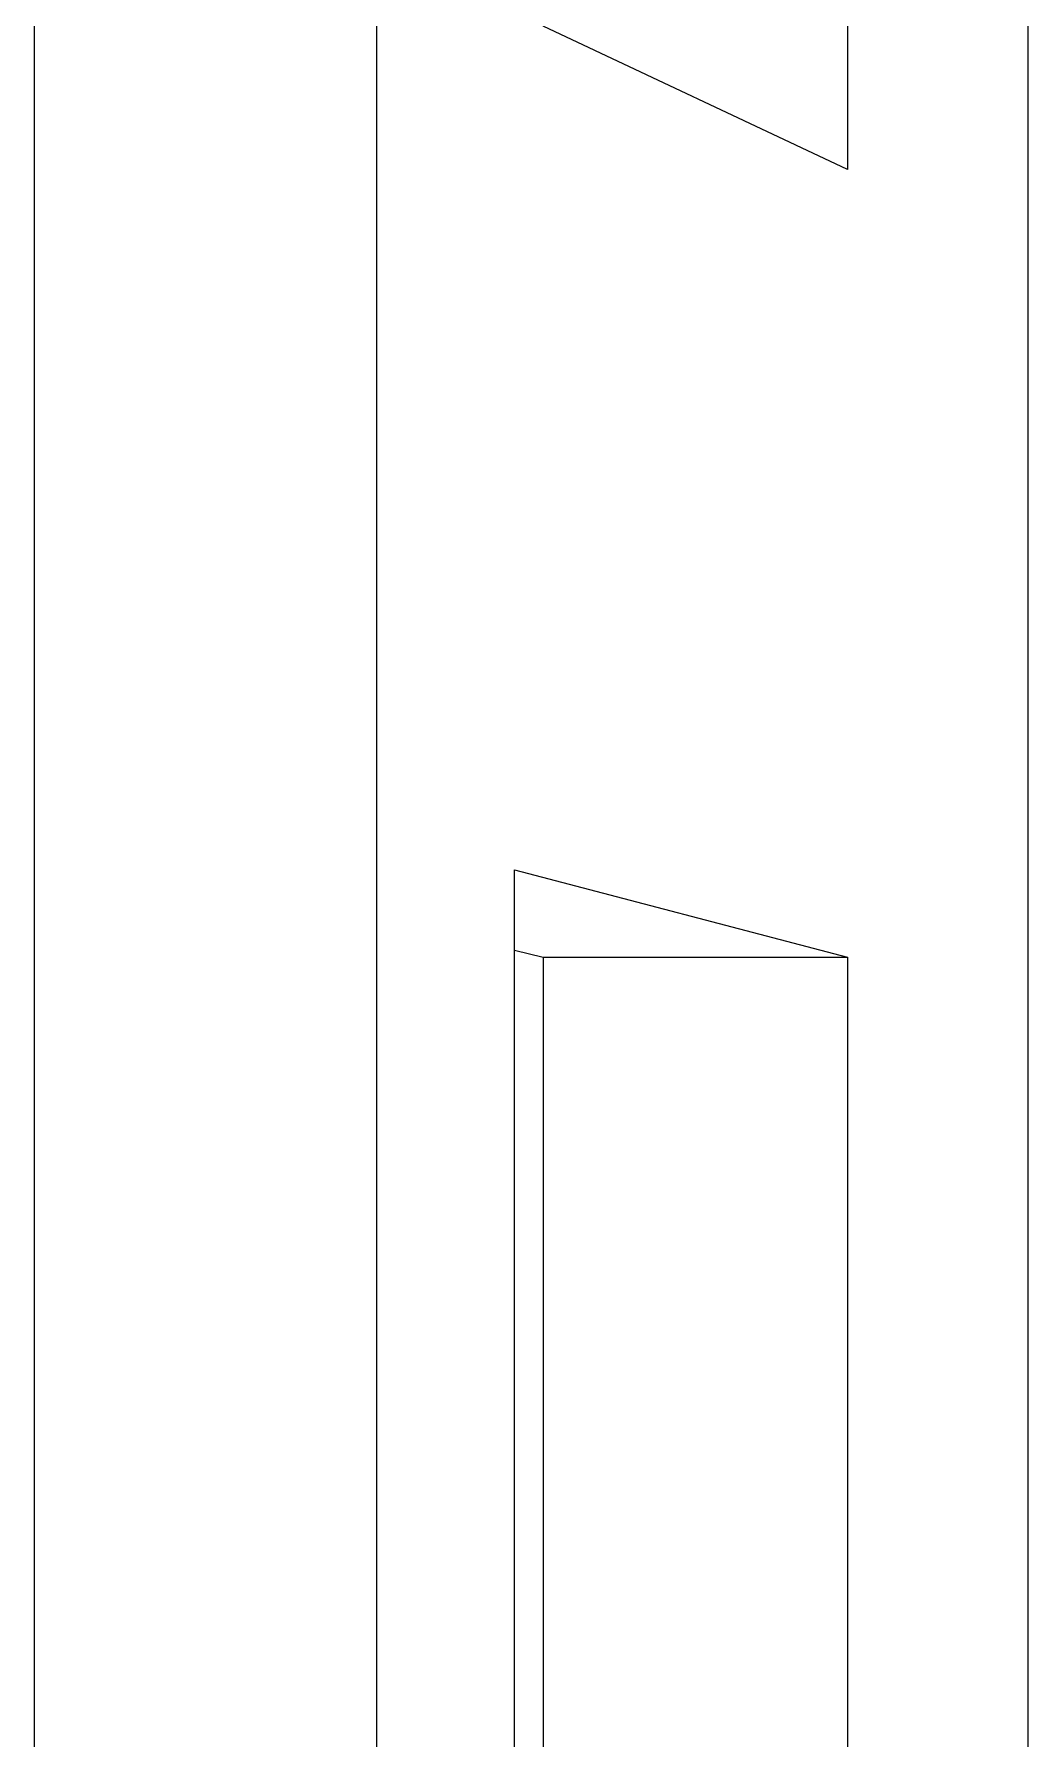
# Model space of a CAD drawing. Extents: x -4.2 to 4.2, y -5.7 to 5.7.
# Drawn here: x -4.163 to -3.258, y 0.184 to 1.736 of the extents above; entities that cross this region are included whole.
import ezdxf

# ---------------------------------------------------------------- set-up
doc = ezdxf.new("R2010")
doc.units = 0
doc.layers.get('0').update_dxf_attribs({"linetype": 'CONTINUOUS'})

msp = doc.modelspace()

# ---------------------------------------------------------------- linework, layer by layer
for p, q in [((-4.163, 5.6721), (-4.163, -5.6721)), ((-3.8513, 5.3604), (-3.8513, -5.3604)), ((-3.2583, 4.535), (-3.2583, -4.535)), ((-3.4225, 3.7283), (-3.4225, 1.6127)), ((-3.4225, 1.6127), (-3.6995, 1.7432)), ((-3.7257, 0.9752), (-3.4225, 0.8959)), ((-3.7257, 0.9022), (-3.7257, 0.9752)), ((-3.7257, 0.9022), (-3.6995, 0.8959)), ((-3.7257, -1.2284), (-3.7257, 0.9022)), ((-3.6995, 0.8959), (-3.6995, -1.2198)), ((-3.6995, 0.8959), (-3.4225, 0.8959)), ((-3.4225, 0.8959), (-3.4225, -1.2198))]:
    msp.add_line(p, q)

doc.saveas('drawing.dxf')
